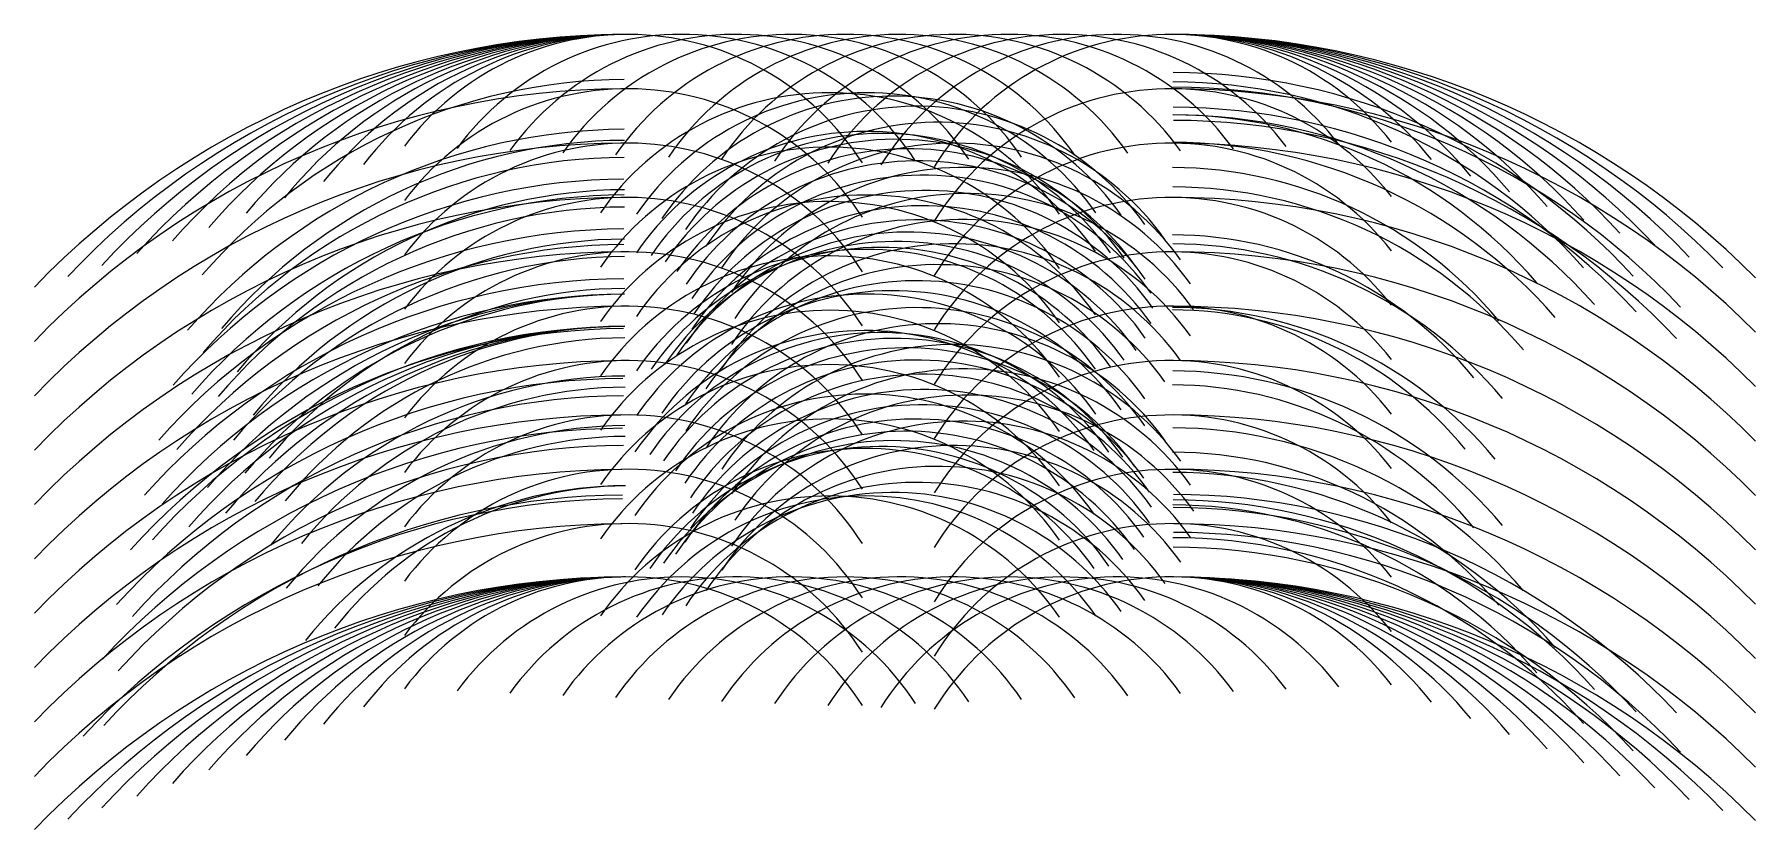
# Model space of a CAD drawing. Extents: x -1.58 to 1.57, y -0.46 to 0.99.
import ezdxf

# ---------------------------------------------------------------- set-up
doc = ezdxf.new("R2010")
doc.units = 0

msp = doc.modelspace()

# ---------------------------------------------------------------- linework, layer by layer
at = {"layer": 'drawinglayer'}
for centre, radius, start, end in [((-0.4949, -0.5113), 1.5031, 90.4011, 136.1553), ((-0.4949, -0.4119), 1.4037, 90.4011, 136.7964), ((-0.4949, -0.3126), 1.3043, 90.4011, 137.4513), ((-0.4949, -0.2132), 1.205, 90.3438, 138.1203), ((-0.4949, -0.1138), 1.1056, 90.3438, 138.8035), ((-0.4949, -0.0144), 1.0062, 90.3438, 139.5013), ((-0.4949, 0.085), 0.9068, 90.3438, 140.214), ((-0.4949, 0.1844), 0.8074, 90.3438, 140.9417), ((-0.4949, 0.2837), 0.708, 90.3438, 141.6847), ((-0.4949, 0.3831), 0.6086, 90.2865, 142.4433), ((-0.4949, 0.4825), 0.5093, 32.5896, 143.2176), ((-0.3955, 0.4825), 0.5093, 33.048, 143.7946), ((-0.2961, 0.4825), 0.5093, 33.5064, 144.3561), ((-0.1968, 0.4825), 0.5093, 34.022, 144.9026), ((-0.0974, 0.4825), 0.5093, 34.4804, 145.4348), ((0.002, 0.4825), 0.5093, 34.9961, 145.9529), ((0.1014, 0.4825), 0.5093, 35.569, 146.4576), ((0.2008, 0.4825), 0.5093, 36.0847, 146.9491), ((0.3002, 0.4825), 0.5093, 36.6576, 147.4281), ((0.3995, 0.4825), 0.5093, 37.2306, 147.8949), ((0.4989, 0.4825), 0.5093, 37.8035, 148.3498), ((0.4989, 0.3831), 0.6086, 38.6057, 89.8181), ((0.4989, 0.2837), 0.708, 39.3505, 89.8209), ((0.4989, 0.1844), 0.8074, 40.0381, 89.8235), ((0.4989, 0.085), 0.9068, 40.7829, 89.8261), ((0.4989, -0.0144), 1.0062, 41.4705, 89.8286), ((0.4989, -0.1138), 1.1056, 42.158, 89.831), ((0.4989, -0.2132), 1.205, 42.8456, 89.8333), ((0.4989, -0.3126), 1.3043, 43.4758, 89.8356), ((0.4989, -0.4119), 1.4037, 44.1061, 89.8379), ((0.4989, -0.5113), 1.5031, 44.7363, 89.84), ((0.4989, -0.2207), 1.1428, 42.3872, 89.8319), ((-0.4949, -0.6107), 1.5031, 90.4011, 136.1553), ((-0.4949, -0.1147), 1.024, 90.3438, 139.3748), ((-0.4949, 0.3831), 0.5093, 32.5896, 143.2176), ((-0.1258, 0.3758), 0.5093, 34.3658, 145.2842), ((-0.058, 0.3758), 0.5093, 34.7096, 145.6415), ((0.4989, 0.3831), 0.5093, 37.8035, 148.3498), ((0.4989, -0.1002), 1.005, 41.4705, 89.8285), ((0.4989, -0.3839), 1.279, 43.3039, 89.835), ((0.4989, -0.6107), 1.5031, 44.7363, 89.84), ((-0.0104, 0.3695), 0.5093, 34.9388, 145.889), ((0.034, 0.3511), 0.5093, 35.1679, 146.1167), ((0.4989, -0.2936), 1.1521, 42.5018, 89.8321), ((-0.4949, -0.2455), 1.0638, 90.3438, 139.095), ((0.0721, 0.3219), 0.5093, 35.3971, 146.3102), ((0.4989, -0.0349), 0.8797, 40.611, 89.8254), ((0.4989, -0.1908), 1.0354, 41.6997, 89.8293), ((0.4989, -0.4326), 1.2673, 43.2466, 89.8348), ((-0.4949, -0.7101), 1.5031, 90.4011, 136.1553), ((-0.4949, -0.1745), 0.9726, 90.3438, 139.7407), ((-0.4949, 0.2837), 0.5093, 32.5896, 143.2176), ((-0.0584, 0.3051), 0.5093, 34.7096, 145.6395), ((-0.0305, 0.3015), 0.5093, 34.8242, 145.7848), ((-0.0045, 0.2907), 0.5093, 34.9961, 145.9194), ((0.1013, 0.2837), 0.5093, 35.569, 146.4574), ((0.4989, 0.2837), 0.5093, 37.8035, 148.3498), ((0.4989, -0.1347), 0.929, 40.9548, 89.8266), ((0.4989, -0.7101), 1.5031, 44.7363, 89.84), ((-0.4949, -0.2551), 1.0221, 90.3438, 139.3887), ((-0.1258, 0.2764), 0.5093, 34.3658, 145.2842), ((0.0178, 0.2735), 0.5093, 35.1106, 146.0341), ((0.035, 0.2512), 0.5093, 35.1679, 146.1217), ((-0.4949, -0.3763), 1.1035, 90.3438, 138.8177), ((0.0457, 0.2252), 0.5093, 35.2252, 146.1766), ((0.1197, 0.2394), 0.5093, 35.6263, 146.5493), ((0.4989, -0.0315), 0.7798, 39.8662, 89.8228), ((-0.4949, -0.8095), 1.5031, 90.4011, 136.1553), ((-0.4949, -0.3544), 1.0528, 90.3438, 139.1723), ((-0.4949, -0.223), 0.9309, 90.3438, 140.0401), ((-0.4949, 0.1844), 0.5093, 32.5896, 143.2176), ((-0.0584, 0.1889), 0.5093, 34.7096, 145.6395), ((0.0494, 0.1973), 0.5093, 35.2825, 146.1952), ((0.126, 0.1917), 0.5093, 35.6836, 146.5806), ((0.4989, 0.1844), 0.5093, 37.8035, 148.3498), ((0.4989, -0.1312), 0.8441, 40.3246, 89.8244), ((0.4989, -0.8095), 1.5031, 44.7363, 89.84), ((-0.4949, -0.3053), 0.9815, 90.3438, 139.6766), ((-0.1258, 0.177), 0.5093, 34.3658, 145.2842), ((0.0457, 0.1694), 0.5093, 35.2252, 146.1766), ((-0.4949, -0.5072), 1.1433, 90.3438, 138.5426), ((0.0178, 0.1211), 0.5093, 35.1106, 146.0341), ((0.035, 0.1434), 0.5093, 35.1679, 146.1217), ((0.1197, 0.1441), 0.5093, 35.6263, 146.5493), ((-0.4949, -0.4857), 1.0934, 90.3438, 138.8883), ((-0.4949, -0.2715), 0.8891, 90.3438, 140.3422), ((-0.0584, 0.0895), 0.5093, 34.7096, 145.6395), ((-0.0305, 0.0932), 0.5093, 34.8242, 145.7848), ((-0.0045, 0.1039), 0.5093, 34.9961, 145.9194), ((0.1013, 0.0997), 0.5093, 35.569, 146.4574), ((0.4989, -0.0901), 0.7155, 39.4078, 89.8211), ((0.4989, -0.1806), 0.7894, 39.9235, 89.823), ((-0.4949, -0.9088), 1.5031, 90.4011, 136.1553), ((-0.4949, -0.3555), 0.941, 90.3438, 139.967), ((-0.4949, 0.085), 0.5093, 32.5896, 143.2176), ((-0.1258, 0.0776), 0.5093, 34.3658, 145.2842), ((0.0721, 0.0616), 0.5093, 35.3971, 146.3102), ((0.4989, 0.085), 0.5093, 37.8035, 148.3498), ((0.4989, -0.9088), 1.5031, 44.7363, 89.84), ((-0.4949, -0.638), 1.183, 90.3438, 138.2698), ((0.034, 0.0323), 0.5093, 35.1679, 146.1167), ((-0.4949, -0.617), 1.134, 90.3438, 138.6066), ((-0.4949, -0.4928), 1.0098, 90.3438, 139.4759), ((-0.4949, -0.3934), 0.9104, 90.3438, 140.188), ((-0.4949, -0.32), 0.8474, 90.3438, 140.6469), ((-0.058, 0.0077), 0.5093, 34.7096, 145.6415), ((-0.0104, 0.014), 0.5093, 34.9388, 145.889), ((-0.4949, -1.0082), 1.5031, 90.4011, 136.1553), ((-0.4949, -0.0144), 0.5093, 32.5896, 143.2176), ((-0.1258, -0.0218), 0.5093, 34.3658, 145.2842), ((0.0342, -0.017), 0.5093, 35.1679, 146.1178), ((0.4989, -0.0144), 0.5093, 37.8035, 148.3498), ((0.4989, -0.205), 0.6933, 39.2359, 89.8205), ((0.4989, -0.2778), 0.7705, 39.8089, 89.8226), ((0.4989, -1.0082), 1.5031, 44.7363, 89.84), ((-0.4949, -0.7688), 1.2227, 90.3438, 137.9994), ((-0.4949, -0.7023), 1.1603, 90.3438, 138.4251), ((-0.4949, -0.6029), 1.061, 90.3438, 139.1149), ((-0.4949, -0.5036), 0.9616, 90.3438, 139.8193), ((-0.4949, -0.426), 0.8841, 90.3438, 140.3791), ((-0.0611, -0.0589), 0.5093, 34.7096, 145.6254), ((-0.0332, -0.0626), 0.5093, 34.8242, 145.7709), ((0.0724, -0.0463), 0.5093, 35.3971, 146.3117), ((-0.4949, -0.3685), 0.8057, 90.3438, 140.9544), ((-0.0072, -0.0733), 0.5093, 34.9961, 145.9054), ((0.0151, -0.0905), 0.5093, 35.1106, 146.0203), ((0.1017, -0.0845), 0.5093, 35.569, 146.4591), ((-0.4949, -1.1076), 1.5031, 90.4011, 136.1553), ((-0.4949, -0.1138), 0.5093, 32.5896, 143.2176), ((-0.1258, -0.1211), 0.5093, 34.3658, 145.2842), ((0.0323, -0.1128), 0.5093, 35.1679, 146.1079), ((0.1201, -0.129), 0.5093, 35.6263, 146.5513), ((0.4989, -0.1138), 0.5093, 37.8035, 148.3498), ((0.4989, -1.1076), 1.5031, 44.7363, 89.84), ((-0.4949, -0.8997), 1.2625, 90.4011, 137.7312), ((-0.4949, -0.4762), 0.8435, 90.3438, 140.6755), ((-0.4949, -0.417), 0.764, 90.3438, 141.2645), ((0.043, -0.1388), 0.5093, 35.2252, 146.1628), ((0.4989, -0.3643), 0.7155, 39.4078, 89.8211), ((0.4989, -0.4128), 0.7894, 39.9235, 89.823), ((-0.4949, -0.886), 1.2171, 90.3438, 138.0375), ((-0.0611, -0.1752), 0.5093, 34.7096, 145.6254), ((0.043, -0.1946), 0.5093, 35.2252, 146.1628), ((0.0467, -0.1667), 0.5093, 35.2825, 146.1815), ((0.1264, -0.1768), 0.5093, 35.6836, 146.5826), ((-0.4949, -1.207), 1.5031, 90.4011, 136.1553), ((-0.4949, -0.2132), 0.5093, 32.5896, 143.2176), ((-0.1258, -0.2205), 0.5093, 34.3658, 145.2842), ((0.0323, -0.2206), 0.5093, 35.1679, 146.1079), ((0.1201, -0.2245), 0.5093, 35.6263, 146.5513), ((0.4989, -0.2132), 0.5093, 37.8035, 148.3498), ((0.4989, -1.207), 1.5031, 44.7363, 89.84), ((-0.4949, -1.0305), 1.3022, 90.4011, 137.4653), ((-0.4949, -0.5264), 0.803, 90.3438, 140.9745), ((-0.4949, -0.4654), 0.7223, 90.3438, 141.5773), ((0.0151, -0.243), 0.5093, 35.1106, 146.0203), ((0.4989, -0.5716), 0.8441, 40.3246, 89.8244), ((-0.4949, -1.0173), 1.2577, 90.3438, 137.7632), ((-0.0611, -0.2745), 0.5093, 34.7096, 145.6254), ((-0.0332, -0.2709), 0.5093, 34.8242, 145.7709), ((-0.0072, -0.2601), 0.5093, 34.9961, 145.9054), ((0.1017, -0.269), 0.5093, 35.569, 146.4591), ((0.4989, -0.5517), 0.7798, 39.8662, 89.8228), ((-0.4949, -1.3064), 1.5031, 90.4011, 136.1553), ((-0.4949, -0.3126), 0.5093, 32.5896, 143.2176), ((0.0724, -0.3072), 0.5093, 35.3971, 146.3117), ((0.4989, -0.3126), 0.5093, 37.8035, 148.3498), ((0.4989, -0.7379), 0.929, 40.9548, 89.8266), ((0.4989, -1.3064), 1.5031, 44.7363, 89.84), ((-0.4949, -0.5872), 0.7539, 90.3438, 141.3401), ((-0.4949, -0.5139), 0.6805, 90.3438, 141.8929), ((0.0342, -0.3365), 0.5093, 35.1679, 146.1178), ((-0.4949, -1.2157), 1.3585, 90.4011, 137.0927), ((-0.4949, -1.1486), 1.2983, 90.4011, 137.4913), ((-0.1258, -0.3612), 0.5093, 34.3658, 145.2842), ((-0.058, -0.3612), 0.5093, 34.7096, 145.6415), ((-0.0103, -0.3549), 0.5093, 34.9388, 145.8895), ((0.4989, -0.748), 0.8797, 40.611, 89.8254), ((0.4989, -0.8944), 1.0354, 41.6997, 89.8293), ((0.4989, -1.0252), 1.1521, 42.5018, 89.8321), ((0.4989, -1.1165), 1.2673, 43.2466, 89.8348), ((-0.4949, -1.4058), 1.5031, 90.4011, 136.1553), ((-0.4949, -0.4119), 0.5093, 32.5896, 143.2176), ((0.4989, -0.4119), 0.5093, 37.8035, 148.3498), ((0.4989, -1.4058), 1.5031, 44.7363, 89.84), ((0.4989, -0.9333), 1.005, 41.4705, 89.8285), ((0.4989, -1.1975), 1.279, 43.3039, 89.835), ((0.4989, -1.0884), 1.1428, 42.3872, 89.8319), ((-0.4949, -0.5093), 0.5093, 32.5896, 143.2176), ((-0.3955, -0.5093), 0.5093, 33.048, 143.7946), ((-0.2961, -0.5093), 0.5093, 33.5064, 144.3561), ((-0.1968, -0.5093), 0.5093, 34.022, 144.9026), ((-0.0974, -0.5093), 0.5093, 34.4804, 145.4348), ((0.002, -0.5093), 0.5093, 34.9961, 145.9529), ((0.1014, -0.5093), 0.5093, 35.569, 146.4576), ((0.2008, -0.5093), 0.5093, 36.0847, 146.9491), ((0.3002, -0.5093), 0.5093, 36.6576, 147.4281), ((0.3995, -0.5093), 0.5093, 37.2306, 147.8949), ((0.4989, -0.5093), 0.5093, 37.8035, 148.3498), ((-0.4949, -1.5031), 1.5031, 90.4011, 136.1553), ((-0.4949, -1.4037), 1.4037, 90.4011, 136.7964), ((-0.4949, -1.3043), 1.3043, 90.4011, 137.4513), ((-0.4949, -1.205), 1.205, 90.3438, 138.1203), ((-0.4949, -1.1056), 1.1056, 90.3438, 138.8035), ((-0.4949, -1.0062), 1.0062, 90.3438, 139.5013), ((-0.4949, -0.9068), 0.9068, 90.3438, 140.214), ((-0.4949, -0.8074), 0.8074, 90.3438, 140.9417), ((-0.4949, -0.708), 0.708, 90.3438, 141.6847), ((-0.4949, -0.6086), 0.6086, 90.2865, 142.4433), ((0.4989, -0.6086), 0.6086, 38.6057, 89.8181), ((0.4989, -0.708), 0.708, 39.3505, 89.8209), ((0.4989, -0.8074), 0.8074, 40.0381, 89.8235), ((0.4989, -0.9068), 0.9068, 40.7829, 89.8261), ((0.4989, -1.0062), 1.0062, 41.4705, 89.8286), ((0.4989, -1.1056), 1.1056, 42.158, 89.831), ((0.4989, -1.205), 1.205, 42.8456, 89.8333), ((0.4989, -1.3043), 1.3043, 43.4758, 89.8356), ((0.4989, -1.4037), 1.4037, 44.1061, 89.8379), ((0.4989, -1.5031), 1.5031, 44.7363, 89.84)]:
    msp.add_arc(centre, radius, start, end, dxfattribs=at)

doc.saveas('drawing.dxf')
